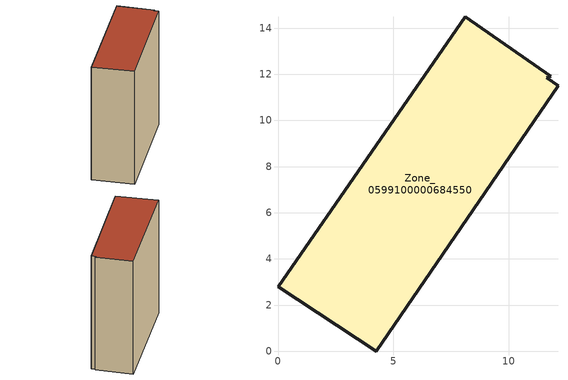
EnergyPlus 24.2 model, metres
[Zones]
Zone_0599100000684550
 floor ground (C_G): 0,2.8 8.11,14.49 11.82,11.91 11.64,11.84 12.13,11.5 4.26,0 z0
 wall outside (C_F): 8.11,14.49 0,2.8 4.26,0 12.13,11.5 11.64,11.84 11.82,11.91 8.11,14.49 z0:15.07
 roof outside (C_R): 11.64,11.84 11.82,11.91 8.11,14.49 0,2.8 4.26,0 12.13,11.5 z15.07
[BUILDING]
Pand.0599100000684550: North Axis=0; Terrain=City; Loads Convergence Tolerance Value=0.04; Temperature Convergence Tolerance Value=0.4; Solar Distribution=FullExterior; Maximum Number of Warmup Days=25; Minimum Number of Warmup Days=1
[Site:Location]
Rotterdam.The.Hague.AP_ZH_NLD Design_Conditions: Latitude=51.96; Longitude=4.45; Time Zone=1; Elevation=-4.5
[SITE:GROUNDTEMPERATURE:BUILDINGSURFACE]
18, 18, 18, 18, 18, 18, 18, 18, 18, 18, 18, 18
[MATERIAL] Thermal Absorptance=0.9; Solar Absorptance=0.7; Visible Absorptance=0.7
Name | Roughness | Thickness | Conductivity | Density | Specific Heat
G.TI.1946 | MediumSmooth | 0.15 | 1 | 540 | 1210
F.TI.1946 | Rough | 0.3 | 0.857143 | 1920 | 840
R.TI.1946 | MediumRough | 0.2 | 0.1 | 1500 | 1000
[CONSTRUCTION]
C_G: G.TI.1946
C_F: F.TI.1946
C_R: R.TI.1946
[ZONE]
Zone_0599100000684550: Type=1; Multiplier=1; Ceiling Height=Autocalculate; Volume=Autocalculate; Floor Area=autocalculate; Part of Total Floor Area=Yes
[ZONEINFILTRATION:DESIGNFLOWRATE]
Infil_Zone_0599100000684550: Zone or ZoneList or Space or SpaceList=Zone_0599100000684550; Schedule=AlwaysOn; Design Flow Rate Calculation Method=Flow/Area; Flow Rate per Floor Area=0.003; Constant Term Coefficient=1; Temperature Term Coefficient=0; Velocity Term Coefficient=0; Velocity Squared Term Coefficient=0
[HVACTEMPLATE:ZONE:IDEALLOADSAIRSYSTEM]
Zone_0599100000684550: Maximum Heating Supply Air Temperature=50; Minimum Cooling Supply Air Temperature=13; Maximum Heating Supply Air Humidity Ratio=0.0156; Minimum Cooling Supply Air Humidity Ratio=0.0077; Heating Limit=NoLimit; Cooling Limit=NoLimit; Dehumidification Control Type=ConstantSensibleHeatRatio; Cooling Sensible Heat Ratio=0.7; Dehumidification Setpoint=60; Humidification Control Type=None; Humidification Setpoint=30; Outdoor Air Method=None; Outdoor Air Flow Rate per Person=0.00944; Outdoor Air Flow Rate per Zone Floor Area=0; Outdoor Air Flow Rate per Zone=0; Demand Controlled Ventilation Type=None; Outdoor Air Economizer Type=NoEconomizer; Heat Recovery Type=None; Sensible Heat Recovery Effectiveness=0.7; Latent Heat Recovery Effectiveness=0.65
[ZONECONTROL:THERMOSTAT]
ThermostatControl_Zone_0599100000684550: Zone or ZoneList=Zone_0599100000684550; Control Type Schedule=DualSetpointControlType; Control 1=Thermostat_Zone_0599100000684550; Temperature Difference Between Cutout And Setpoint=0
[THERMOSTATSETPOINT:DUALSETPOINT]
Thermostat_Zone_0599100000684550: Heating Setpoint Temperature Schedule=HeatingSetpoint_Zone_0599100000684550; Cooling Setpoint Temperature Schedule=CoolingSetpoint_Zone_0599100000684550
[SCHEDULE:COMPACT]
HeatingSetpoint_Zone_0599100000684550: Through: 12/31, For: AllDays, Until: 24:00, 21
CoolingSetpoint_Zone_0599100000684550: Through: 12/31, For: AllDays, Until: 24:00, 24
DualSetpointControlType: Through: 12/31, For: AllDays, Until: 24:00, 4
AlwaysOn: Through: 12/31, For: AllDays, Until: 24:00, 1
